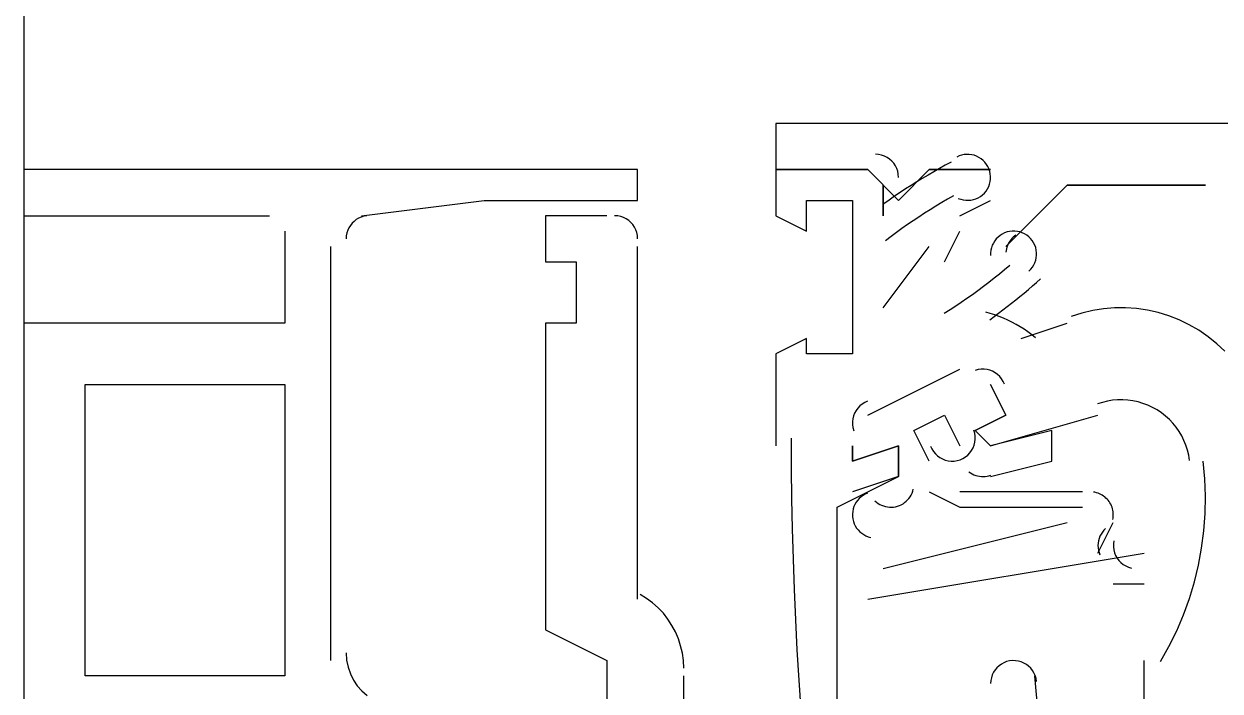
# Model space of a CAD drawing. Header units: millimetres. Extents: x 7649 to 34105, y 3983 to 25377.
# Drawn here: x 8431.57 to 8472.82, y 18304.06 to 18327.07 of the extents above; entities that cross this region are included whole.
import ezdxf

# ---------------------------------------------------------------- set-up
doc = ezdxf.new("R2010")
doc.units = ezdxf.units.MM

msp = doc.modelspace()

# ---------------------------------------------------------------- linework, layer by layer
at = {"layer": 'GEOMETRY', "color": 7}
for p, q in [((8517.81944, 18323.63056), (8457.49444, 18323.63056)), ((8457.49444, 18323.63056), (8457.49444, 18322.04306)), ((8461.04174, 18322.56498), (8460.93403, 18322.57222)), ((8461.14504, 18322.54387), (8461.04174, 18322.56498)), ((8461.24299, 18322.50985), (8461.14504, 18322.54387)), ((8461.33465, 18322.46385), (8461.24299, 18322.50985)), ((8461.41907, 18322.40683), (8461.33465, 18322.46385)), ((8463.81971, 18322.51766), (8463.7364, 18322.47932)), ((8463.81971, 18322.51766), (8463.7364, 18322.47932)), ((8463.9054, 18322.54574), (8463.81971, 18322.51766)), ((8463.9054, 18322.54574), (8463.81971, 18322.51766)), ((8463.99263, 18322.56372), (8463.9054, 18322.54574)), ((8463.99263, 18322.56372), (8463.9054, 18322.54574)), ((8464.08057, 18322.57176), (8463.99263, 18322.56372)), ((8464.08057, 18322.57176), (8463.99263, 18322.56372)), ((8464.1684, 18322.57001), (8464.08057, 18322.57176)), ((8464.1684, 18322.57001), (8464.08057, 18322.57176)), ((8464.25528, 18322.55863), (8464.1684, 18322.57001)), ((8464.25528, 18322.55863), (8464.1684, 18322.57001)), ((8464.34038, 18322.53778), (8464.25528, 18322.55863)), ((8464.34038, 18322.53778), (8464.25528, 18322.55863)), ((8464.42288, 18322.5076), (8464.34038, 18322.53778)), ((8464.42288, 18322.5076), (8464.34038, 18322.53778)), ((8464.50194, 18322.46825), (8464.42288, 18322.5076)), ((8464.50194, 18322.46825), (8464.42288, 18322.5076)), ((8464.57673, 18322.41989), (8464.50194, 18322.46825)), ((8464.57673, 18322.41989), (8464.50194, 18322.46825)), ((8452.73194, 18322.04306), (8431.56528, 18322.04306)), ((8431.56528, 18322.04306), (8431.56528, 18320.45556)), ((8452.73194, 18320.98472), (8452.73194, 18322.04306)), ((8457.49444, 18322.04306), (8460.66944, 18322.04306)), ((8460.66944, 18322.04306), (8457.49444, 18322.04306)), ((8457.49444, 18322.04306), (8457.49444, 18320.45556)), ((8460.66944, 18322.04306), (8461.72778, 18320.98472)), ((8461.49529, 18322.33974), (8461.41907, 18322.40683)), ((8461.56239, 18322.26351), (8461.49529, 18322.33974)), ((8461.61941, 18322.17909), (8461.56239, 18322.26351)), ((8461.6654, 18322.08744), (8461.61941, 18322.17909)), ((8461.69942, 18321.98948), (8461.6654, 18322.08744)), ((8462.78611, 18322.04306), (8461.72778, 18320.98472)), ((8461.72778, 18320.98472), (8462.78611, 18322.04306)), ((8464.90278, 18322.04306), (8462.78611, 18322.04306)), ((8462.78611, 18322.04306), (8464.90278, 18322.04306)), ((8463.14043, 18322.08577), (8462.94215, 18321.97312)), ((8463.14043, 18322.08577), (8462.94215, 18321.97312)), ((8463.33997, 18322.1962), (8463.14043, 18322.08577)), ((8463.33997, 18322.1962), (8463.14043, 18322.08577)), ((8463.54078, 18322.30441), (8463.33997, 18322.1962)), ((8463.54078, 18322.30441), (8463.33997, 18322.1962)), ((8464.64642, 18322.36268), (8464.57673, 18322.41989)), ((8464.64642, 18322.36268), (8464.57673, 18322.41989)), ((8464.71019, 18322.29678), (8464.64642, 18322.36268)), ((8464.71019, 18322.29678), (8464.64642, 18322.36268)), ((8464.766, 18322.224), (8464.71019, 18322.29678)), ((8464.766, 18322.224), (8464.71019, 18322.29678)), ((8464.81232, 18322.14664), (8464.766, 18322.224)), ((8464.81232, 18322.14664), (8464.766, 18322.224)), ((8464.84914, 18322.06554), (8464.81232, 18322.14664)), ((8464.84914, 18322.06554), (8464.81232, 18322.14664)), ((8464.87641, 18321.98155), (8464.84914, 18322.06554)), ((8464.87641, 18321.98155), (8464.84914, 18322.06554)), ((8461.72053, 18321.88618), (8461.69942, 18321.98948)), ((8461.72778, 18321.77847), (8461.72053, 18321.88618)), ((8462.35515, 18321.62202), (8462.16215, 18321.50064)), ((8462.35515, 18321.62202), (8462.16215, 18321.50064)), ((8462.54949, 18321.74124), (8462.35515, 18321.62202)), ((8462.54949, 18321.74124), (8462.35515, 18321.62202)), ((8462.74517, 18321.85828), (8462.54949, 18321.74124)), ((8462.74517, 18321.85828), (8462.54949, 18321.74124)), ((8462.94215, 18321.97312), (8462.74517, 18321.85828)), ((8462.94215, 18321.97312), (8462.74517, 18321.85828)), ((8464.86858, 18321.54772), (8464.88948, 18321.63352)), ((8464.86858, 18321.54772), (8464.88948, 18321.63352)), ((8464.89412, 18321.8955), (8464.87641, 18321.98155)), ((8464.89412, 18321.8955), (8464.87641, 18321.98155)), ((8464.88948, 18321.63352), (8464.90068, 18321.72065)), ((8464.88948, 18321.63352), (8464.90068, 18321.72065)), ((8464.90222, 18321.80826), (8464.89412, 18321.8955)), ((8464.90222, 18321.80826), (8464.89412, 18321.8955)), ((8464.90068, 18321.72065), (8464.90222, 18321.80826)), ((8464.90068, 18321.72065), (8464.90222, 18321.80826)), ((8461.72778, 18320.98472), (8461.19861, 18321.51389)), ((8461.19861, 18321.51389), (8461.19861, 18320.45556)), ((8461.19861, 18320.45556), (8461.19861, 18321.51389)), ((8461.78027, 18321.25142), (8461.59141, 18321.1236)), ((8461.78027, 18321.25142), (8461.59141, 18321.1236)), ((8461.97052, 18321.3771), (8461.78027, 18321.25142)), ((8461.97052, 18321.3771), (8461.78027, 18321.25142)), ((8462.16215, 18321.50064), (8461.97052, 18321.3771)), ((8462.16215, 18321.50064), (8461.97052, 18321.3771)), ((8464.62352, 18321.17393), (8464.68873, 18321.23621)), ((8464.62352, 18321.17393), (8464.68873, 18321.23621)), ((8464.68873, 18321.23621), (8464.74737, 18321.30671)), ((8464.68873, 18321.23621), (8464.74737, 18321.30671)), ((8464.74737, 18321.30671), (8464.79756, 18321.38347)), ((8464.74737, 18321.30671), (8464.79756, 18321.38347)), ((8464.79756, 18321.38347), (8464.83795, 18321.46409)), ((8464.79756, 18321.38347), (8464.83795, 18321.46409)), ((8464.83795, 18321.46409), (8464.86858, 18321.54772)), ((8464.83795, 18321.46409), (8464.86858, 18321.54772)), ((8467.54861, 18321.51389), (8465.43194, 18319.39722)), ((8465.43194, 18319.39722), (8467.54861, 18321.51389)), ((8472.31111, 18321.51389), (8467.54861, 18321.51389)), ((8467.54861, 18321.51389), (8472.31111, 18321.51389)), ((8443.20694, 18320.45556), (8447.44028, 18320.98472)), ((8447.44028, 18320.98472), (8452.73194, 18320.98472)), ((8458.55278, 18319.92639), (8458.55278, 18320.98472)), ((8458.55278, 18320.98472), (8460.14028, 18320.98472)), ((8460.14028, 18320.98472), (8460.14028, 18315.69306)), ((8461.40398, 18320.99366), (8461.21799, 18320.86161)), ((8461.40398, 18320.99366), (8461.21799, 18320.86161)), ((8461.59141, 18321.1236), (8461.40398, 18320.99366)), ((8461.59141, 18321.1236), (8461.40398, 18320.99366)), ((8463.01671, 18320.78662), (8462.81798, 18320.66324)), ((8463.01671, 18320.78662), (8462.81798, 18320.66324)), ((8463.21694, 18320.9076), (8463.01671, 18320.78662)), ((8463.21694, 18320.9076), (8463.01671, 18320.78662)), ((8463.41865, 18321.02616), (8463.21694, 18320.9076)), ((8463.41865, 18321.02616), (8463.21694, 18320.9076)), ((8463.62182, 18321.14229), (8463.41865, 18321.02616)), ((8463.62182, 18321.14229), (8463.41865, 18321.02616)), ((8463.79001, 18321.05165), (8463.87597, 18321.01967)), ((8463.79001, 18321.05165), (8463.87597, 18321.01967)), ((8463.84444, 18320.45556), (8464.90278, 18320.98472)), ((8463.84444, 18320.45556), (8464.90278, 18320.98472)), ((8463.87597, 18321.01967), (8463.96352, 18320.99809)), ((8463.87597, 18321.01967), (8463.96352, 18320.99809)), ((8463.96352, 18320.99809), (8464.05185, 18320.9867)), ((8463.96352, 18320.99809), (8464.05185, 18320.9867)), ((8464.05185, 18320.9867), (8464.14015, 18320.98528)), ((8464.05185, 18320.9867), (8464.14015, 18320.98528)), ((8464.14015, 18320.98528), (8464.22759, 18320.99361)), ((8464.14015, 18320.98528), (8464.22759, 18320.99361)), ((8464.22759, 18320.99361), (8464.31338, 18321.01148)), ((8464.22759, 18320.99361), (8464.31338, 18321.01148)), ((8464.31338, 18321.01148), (8464.39667, 18321.03866)), ((8464.31338, 18321.01148), (8464.39667, 18321.03866)), ((8464.39667, 18321.03866), (8464.47668, 18321.07494)), ((8464.39667, 18321.03866), (8464.47668, 18321.07494)), ((8464.47668, 18321.07494), (8464.55256, 18321.12011)), ((8464.47668, 18321.07494), (8464.55256, 18321.12011)), ((8464.55256, 18321.12011), (8464.62352, 18321.17393)), ((8464.55256, 18321.12011), (8464.62352, 18321.17393)), ((8431.56528, 18320.45556), (8440.03194, 18320.45556)), ((8443.19733, 18320.40684), (8443.10851, 18320.36784)), ((8443.29167, 18320.43498), (8443.19733, 18320.40684)), ((8443.39077, 18320.45144), (8443.29167, 18320.43498)), ((8451.67361, 18320.45556), (8449.55694, 18320.45556)), ((8449.55694, 18320.45556), (8449.55694, 18318.86806)), ((8452.0459, 18320.44831), (8451.93819, 18320.45556)), ((8452.14921, 18320.4272), (8452.0459, 18320.44831)), ((8452.24716, 18320.39318), (8452.14921, 18320.4272)), ((8452.33882, 18320.34719), (8452.24716, 18320.39318)), ((8457.49444, 18320.45556), (8458.55278, 18319.92639)), ((8462.42511, 18320.40933), (8462.23102, 18320.27883)), ((8462.42511, 18320.40933), (8462.23102, 18320.27883)), ((8462.62078, 18320.53747), (8462.42511, 18320.40933)), ((8462.62078, 18320.53747), (8462.42511, 18320.40933)), ((8462.81798, 18320.66324), (8462.62078, 18320.53747)), ((8462.81798, 18320.66324), (8462.62078, 18320.53747)), ((8442.77263, 18320.03826), (8442.73223, 18319.95111)), ((8442.82293, 18320.11941), (8442.77263, 18320.03826)), ((8442.8824, 18320.19376), (8442.82293, 18320.11941)), ((8442.95031, 18320.26048), (8442.8824, 18320.19376)), ((8443.02592, 18320.31878), (8442.95031, 18320.26048)), ((8443.10851, 18320.36784), (8443.02592, 18320.31878)), ((8452.42323, 18320.29017), (8452.33882, 18320.34719)), ((8452.49946, 18320.22307), (8452.42323, 18320.29017)), ((8452.56656, 18320.14684), (8452.49946, 18320.22307)), ((8452.62357, 18320.06243), (8452.56656, 18320.14684)), ((8452.66957, 18319.97077), (8452.62357, 18320.06243)), ((8452.70359, 18319.87282), (8452.66957, 18319.97077)), ((8461.84762, 18320.0108), (8461.65835, 18319.8733)), ((8461.84762, 18320.0108), (8461.65835, 18319.8733)), ((8462.03851, 18320.14598), (8461.84762, 18320.0108)), ((8462.03851, 18320.14598), (8461.84762, 18320.0108)), ((8462.23102, 18320.27883), (8462.03851, 18320.14598)), ((8462.23102, 18320.27883), (8462.03851, 18320.14598)), ((8440.56111, 18319.92639), (8440.56111, 18316.75139)), ((8442.68407, 18319.76207), (8442.67778, 18319.66181)), ((8442.70247, 18319.85878), (8442.68407, 18319.76207)), ((8442.73223, 18319.95111), (8442.70247, 18319.85878)), ((8452.7247, 18319.76951), (8452.70359, 18319.87282)), ((8452.73194, 18319.66181), (8452.7247, 18319.76951)), ((8461.47073, 18319.7335), (8461.28479, 18319.59142)), ((8461.47073, 18319.7335), (8461.28479, 18319.59142)), ((8461.65835, 18319.8733), (8461.47073, 18319.7335)), ((8461.65835, 18319.8733), (8461.47073, 18319.7335)), ((8463.31528, 18318.86806), (8463.84444, 18319.92639)), ((8463.31528, 18318.86806), (8463.84444, 18319.92639)), ((8465.04568, 18319.587), (8464.99956, 18319.5125)), ((8465.04568, 18319.587), (8464.99956, 18319.5125)), ((8465.09972, 18319.65597), (8465.04568, 18319.587)), ((8465.09972, 18319.65597), (8465.04568, 18319.587)), ((8465.16117, 18319.71874), (8465.09972, 18319.65597)), ((8465.16117, 18319.71874), (8465.09972, 18319.65597)), ((8465.22957, 18319.7746), (8465.16117, 18319.71874)), ((8465.22957, 18319.7746), (8465.16117, 18319.71874)), ((8465.30442, 18319.82287), (8465.22957, 18319.7746)), ((8465.30442, 18319.82287), (8465.22957, 18319.7746)), ((8465.38525, 18319.86285), (8465.30442, 18319.82287)), ((8465.38525, 18319.86285), (8465.30442, 18319.82287)), ((8465.47156, 18319.89384), (8465.38525, 18319.86285)), ((8465.47156, 18319.89384), (8465.38525, 18319.86285)), ((8465.56085, 18319.91475), (8465.47156, 18319.89384)), ((8465.56085, 18319.91475), (8465.47156, 18319.89384)), ((8465.56883, 18319.57825), (8465.53843, 18319.52976)), ((8465.56883, 18319.57825), (8465.53843, 18319.52976)), ((8465.65042, 18319.92513), (8465.56085, 18319.91475)), ((8465.65042, 18319.92513), (8465.56085, 18319.91475)), ((8465.60268, 18319.62447), (8465.56883, 18319.57825)), ((8465.60268, 18319.62447), (8465.56883, 18319.57825)), ((8465.63988, 18319.66824), (8465.60268, 18319.62447)), ((8465.63988, 18319.66824), (8465.60268, 18319.62447)), ((8465.68031, 18319.70936), (8465.63988, 18319.66824)), ((8465.68031, 18319.70936), (8465.63988, 18319.66824)), ((8465.73949, 18319.92531), (8465.65042, 18319.92513)), ((8465.73949, 18319.92531), (8465.65042, 18319.92513)), ((8465.72385, 18319.74761), (8465.68031, 18319.70936)), ((8465.72385, 18319.74761), (8465.68031, 18319.70936)), ((8465.77039, 18319.78282), (8465.72385, 18319.74761)), ((8465.77039, 18319.78282), (8465.72385, 18319.74761)), ((8465.82726, 18319.9156), (8465.73949, 18319.92531)), ((8465.82726, 18319.9156), (8465.73949, 18319.92531)), ((8465.91296, 18319.89633), (8465.82726, 18319.9156)), ((8465.91296, 18319.89633), (8465.82726, 18319.9156)), ((8465.99581, 18319.8678), (8465.91296, 18319.89633)), ((8465.99581, 18319.8678), (8465.91296, 18319.89633)), ((8466.07503, 18319.83035), (8465.99581, 18319.8678)), ((8466.07503, 18319.83035), (8465.99581, 18319.8678)), ((8466.14982, 18319.78429), (8466.07503, 18319.83035)), ((8466.14982, 18319.78429), (8466.07503, 18319.83035)), ((8466.21942, 18319.72993), (8466.14982, 18319.78429)), ((8466.21942, 18319.72993), (8466.14982, 18319.78429)), ((8466.28303, 18319.66759), (8466.21942, 18319.72993)), ((8466.28303, 18319.66759), (8466.21942, 18319.72993)), ((8466.33988, 18319.5976), (8466.28303, 18319.66759)), ((8466.33988, 18319.5976), (8466.28303, 18319.66759)), ((8466.38919, 18319.52027), (8466.33988, 18319.5976)), ((8466.38919, 18319.52027), (8466.33988, 18319.5976)), ((8442.14861, 18305.10972), (8442.14861, 18319.39722)), ((8452.73194, 18307.22639), (8452.73194, 18319.39722)), ((8461.19861, 18317.28056), (8462.78611, 18319.39722)), ((8461.19861, 18317.28056), (8462.78611, 18319.39722)), ((8464.91344, 18319.26282), (8464.90377, 18319.17317)), ((8464.91344, 18319.26282), (8464.90377, 18319.17317)), ((8464.90377, 18319.17317), (8464.90443, 18319.08146)), ((8464.90377, 18319.17317), (8464.90443, 18319.08146)), ((8464.93295, 18319.34972), (8464.91344, 18319.26282)), ((8464.93295, 18319.34972), (8464.91344, 18319.26282)), ((8464.96182, 18319.43317), (8464.93295, 18319.34972)), ((8464.96182, 18319.43317), (8464.93295, 18319.34972)), ((8464.99956, 18319.5125), (8464.96182, 18319.43317)), ((8464.99956, 18319.5125), (8464.96182, 18319.43317)), ((8465.44228, 18319.26031), (8465.43502, 18319.20241)), ((8465.44228, 18319.26031), (8465.43502, 18319.20241)), ((8465.45368, 18319.31714), (8465.44228, 18319.26031)), ((8465.45368, 18319.31714), (8465.44228, 18319.26031)), ((8465.46911, 18319.3727), (8465.45368, 18319.31714)), ((8465.46911, 18319.3727), (8465.45368, 18319.31714)), ((8465.48845, 18319.42679), (8465.46911, 18319.3727)), ((8465.48845, 18319.42679), (8465.46911, 18319.3727)), ((8465.5116, 18319.4792), (8465.48845, 18319.42679)), ((8465.5116, 18319.4792), (8465.48845, 18319.42679)), ((8465.53843, 18319.52976), (8465.5116, 18319.4792)), ((8465.53843, 18319.52976), (8465.5116, 18319.4792)), ((8466.42931, 18319.43781), (8466.38919, 18319.52027)), ((8466.42931, 18319.43781), (8466.38919, 18319.52027)), ((8466.45923, 18319.35275), (8466.42931, 18319.43781)), ((8466.45923, 18319.35275), (8466.42931, 18319.43781)), ((8466.47909, 18319.26592), (8466.45923, 18319.35275)), ((8466.47909, 18319.26592), (8466.45923, 18319.35275)), ((8466.48902, 18319.17818), (8466.47909, 18319.26592)), ((8466.48902, 18319.17818), (8466.47909, 18319.26592)), ((8466.48916, 18319.09033), (8466.48902, 18319.17818)), ((8466.48916, 18319.09033), (8466.48902, 18319.17818)), ((8449.55694, 18318.86806), (8450.61528, 18318.86806)), ((8450.61528, 18318.86806), (8450.61528, 18316.75139)), ((8465.38593, 18318.60272), (8465.56455, 18318.75392)), ((8465.38593, 18318.60272), (8465.56455, 18318.75392)), ((8466.34787, 18318.67886), (8466.39461, 18318.75468)), ((8466.34787, 18318.67886), (8466.39461, 18318.75468)), ((8466.39461, 18318.75468), (8466.43224, 18318.83457)), ((8466.39461, 18318.75468), (8466.43224, 18318.83457)), ((8466.43224, 18318.83457), (8466.46064, 18318.91769)), ((8466.43224, 18318.83457), (8466.46064, 18318.91769)), ((8466.46064, 18318.91769), (8466.47966, 18319.00323)), ((8466.46064, 18318.91769), (8466.47966, 18319.00323)), ((8466.47966, 18319.00323), (8466.48916, 18319.09033)), ((8466.47966, 18319.00323), (8466.48916, 18319.09033)), ((8465.02336, 18318.30696), (8465.20553, 18318.45373)), ((8465.02336, 18318.30696), (8465.20553, 18318.45373)), ((8465.20553, 18318.45373), (8465.38593, 18318.60272)), ((8465.20553, 18318.45373), (8465.38593, 18318.60272)), ((8466.22766, 18318.54278), (8466.29218, 18318.60795)), ((8466.22766, 18318.54278), (8466.29218, 18318.60795)), ((8466.29218, 18318.60795), (8466.34787, 18318.67886)), ((8466.29218, 18318.60795), (8466.34787, 18318.67886)), ((8464.46649, 18317.88009), (8464.65382, 18318.02012)), ((8464.46649, 18317.88009), (8464.65382, 18318.02012)), ((8464.65382, 18318.02012), (8464.83945, 18318.16241)), ((8464.65382, 18318.02012), (8464.83945, 18318.16241)), ((8464.83945, 18318.16241), (8465.02336, 18318.30696)), ((8464.83945, 18318.16241), (8465.02336, 18318.30696)), ((8466.06184, 18317.78833), (8466.20527, 18317.90934)), ((8466.06184, 18317.78833), (8466.20527, 18317.90934)), ((8466.20527, 18317.90934), (8466.34759, 18318.03167)), ((8466.20527, 18317.90934), (8466.34759, 18318.03167)), ((8466.34759, 18318.03167), (8466.48879, 18318.15532)), ((8466.34759, 18318.03167), (8466.48879, 18318.15532)), ((8466.48879, 18318.15532), (8466.62886, 18318.28028)), ((8466.48879, 18318.15532), (8466.62886, 18318.28028)), ((8463.89447, 18317.47373), (8464.08679, 18317.60688)), ((8463.89447, 18317.47373), (8464.08679, 18317.60688)), ((8464.08679, 18317.60688), (8464.27747, 18317.74233)), ((8464.08679, 18317.60688), (8464.27747, 18317.74233)), ((8464.27747, 18317.74233), (8464.46649, 18317.88009)), ((8464.27747, 18317.74233), (8464.46649, 18317.88009)), ((8465.62496, 18317.43332), (8465.77167, 18317.55031)), ((8465.62496, 18317.43332), (8465.77167, 18317.55031)), ((8465.77167, 18317.55031), (8465.9173, 18317.66865)), ((8465.77167, 18317.55031), (8465.9173, 18317.66865)), ((8465.9173, 18317.66865), (8466.06184, 18317.78833)), ((8465.9173, 18317.66865), (8466.06184, 18317.78833)), ((8463.30787, 18317.08829), (8463.50499, 18317.21442)), ((8463.30787, 18317.08829), (8463.50499, 18317.21442)), ((8463.50499, 18317.21442), (8463.70053, 18317.3429)), ((8463.50499, 18317.21442), (8463.70053, 18317.3429)), ((8463.70053, 18317.3429), (8463.89447, 18317.47373)), ((8463.70053, 18317.3429), (8463.89447, 18317.47373)), ((8464.894, 18317.0843), (8464.73831, 18317.12882)), ((8464.894, 18317.0843), (8464.73831, 18317.12882)), ((8465.04774, 18317.0343), (8464.894, 18317.0843)), ((8465.04774, 18317.0343), (8464.894, 18317.0843)), ((8465.02746, 18316.97896), (8465.17841, 18317.09049)), ((8465.02746, 18316.97896), (8465.17841, 18317.09049)), ((8465.17841, 18317.09049), (8465.32832, 18317.2034)), ((8465.17841, 18317.09049), (8465.32832, 18317.2034)), ((8465.32832, 18317.2034), (8465.47717, 18317.31768)), ((8465.32832, 18317.2034), (8465.47717, 18317.31768)), ((8465.47717, 18317.31768), (8465.62496, 18317.43332)), ((8465.47717, 18317.31768), (8465.62496, 18317.43332)), ((8468.05027, 18317.0958), (8467.68128, 18316.97736)), ((8468.05027, 18317.0958), (8467.68128, 18316.97736)), ((8468.42446, 18317.1849), (8468.05027, 18317.0958)), ((8468.42446, 18317.1849), (8468.05027, 18317.0958)), ((8468.80218, 18317.24485), (8468.42446, 18317.1849)), ((8468.80218, 18317.24485), (8468.42446, 18317.1849)), ((8469.18179, 18317.27582), (8468.80218, 18317.24485)), ((8469.18179, 18317.27582), (8468.80218, 18317.24485)), ((8469.56163, 18317.27799), (8469.18179, 18317.27582)), ((8469.56163, 18317.27799), (8469.18179, 18317.27582)), ((8469.94006, 18317.25154), (8469.56163, 18317.27799)), ((8469.94006, 18317.25154), (8469.56163, 18317.27799)), ((8470.31542, 18317.19664), (8469.94006, 18317.25154)), ((8470.31542, 18317.19664), (8469.94006, 18317.25154)), ((8470.68605, 18317.11349), (8470.31542, 18317.19664)), ((8470.68605, 18317.11349), (8470.31542, 18317.19664)), ((8471.05031, 18317.00224), (8470.68605, 18317.11349)), ((8471.05031, 18317.00224), (8470.68605, 18317.11349)), ((8440.56111, 18316.75139), (8431.56528, 18316.75139)), ((8431.56528, 18316.75139), (8431.56528, 18299.81806)), ((8450.61528, 18316.75139), (8449.55694, 18316.75139)), ((8449.55694, 18316.75139), (8449.55694, 18306.16806)), ((8464.87547, 18316.86881), (8465.02746, 18316.97896)), ((8464.87547, 18316.86881), (8465.02746, 18316.97896)), ((8465.19939, 18316.97887), (8465.04774, 18317.0343)), ((8465.19939, 18316.97887), (8465.04774, 18317.0343)), ((8465.34881, 18316.9181), (8465.19939, 18316.97887)), ((8465.34881, 18316.9181), (8465.19939, 18316.97887)), ((8465.49586, 18316.85206), (8465.34881, 18316.9181)), ((8465.49586, 18316.85206), (8465.34881, 18316.9181)), ((8465.64041, 18316.78081), (8465.49586, 18316.85206)), ((8465.64041, 18316.78081), (8465.49586, 18316.85206)), ((8465.78231, 18316.70443), (8465.64041, 18316.78081)), ((8465.78231, 18316.70443), (8465.64041, 18316.78081)), ((8465.92143, 18316.62299), (8465.78231, 18316.70443)), ((8465.92143, 18316.62299), (8465.78231, 18316.70443)), ((8465.96111, 18316.22222), (8467.54861, 18316.75139)), ((8465.96111, 18316.22222), (8467.54861, 18316.75139)), ((8471.40655, 18316.86309), (8471.05031, 18317.00224)), ((8471.40655, 18316.86309), (8471.05031, 18317.00224)), ((8471.75311, 18316.69621), (8471.40655, 18316.86309)), ((8471.75311, 18316.69621), (8471.40655, 18316.86309)), ((8472.08834, 18316.50178), (8471.75311, 18316.69621)), ((8472.08834, 18316.50178), (8471.75311, 18316.69621)), ((8466.05762, 18316.53656), (8465.92143, 18316.62299)), ((8466.05762, 18316.53656), (8465.92143, 18316.62299)), ((8466.19076, 18316.44522), (8466.05762, 18316.53656)), ((8466.19076, 18316.44522), (8466.05762, 18316.53656)), ((8466.32069, 18316.34902), (8466.19076, 18316.44522)), ((8466.32069, 18316.34902), (8466.19076, 18316.44522)), ((8466.44729, 18316.24806), (8466.32069, 18316.34902)), ((8466.44729, 18316.24806), (8466.32069, 18316.34902)), ((8472.40762, 18316.28214), (8472.08834, 18316.50178)), ((8472.40762, 18316.28214), (8472.08834, 18316.50178)), ((8472.70686, 18316.04047), (8472.40762, 18316.28214)), ((8472.70686, 18316.04047), (8472.40762, 18316.28214)), ((8458.55278, 18316.22222), (8457.49444, 18315.69306)), ((8458.55278, 18315.69306), (8458.55278, 18316.22222)), ((8472.98519, 18315.77817), (8472.70686, 18316.04047)), ((8472.98519, 18315.77817), (8472.70686, 18316.04047)), ((8457.49444, 18315.69306), (8457.49444, 18312.51806)), ((8460.14028, 18315.69306), (8458.55278, 18315.69306)), ((8460.66944, 18313.57639), (8463.84444, 18315.16389)), ((8460.66944, 18313.57639), (8463.84444, 18315.16389)), ((8464.4704, 18315.14605), (8464.36671, 18315.11602)), ((8464.4704, 18315.14605), (8464.36671, 18315.11602)), ((8464.57469, 18315.16154), (8464.4704, 18315.14605)), ((8464.57469, 18315.16154), (8464.4704, 18315.14605)), ((8464.67837, 18315.16308), (8464.57469, 18315.16154)), ((8464.67837, 18315.16308), (8464.57469, 18315.16154)), ((8464.78023, 18315.15121), (8464.67837, 18315.16308)), ((8464.78023, 18315.15121), (8464.67837, 18315.16308)), ((8464.87906, 18315.1265), (8464.78023, 18315.15121)), ((8464.87906, 18315.1265), (8464.78023, 18315.15121)), ((8464.97364, 18315.08952), (8464.87906, 18315.1265)), ((8464.97364, 18315.08952), (8464.87906, 18315.1265)), ((8465.06276, 18315.04084), (8464.97364, 18315.08952)), ((8465.06276, 18315.04084), (8464.97364, 18315.08952)), ((8465.14521, 18314.98102), (8465.06276, 18315.04084)), ((8465.14521, 18314.98102), (8465.06276, 18315.04084)), ((8465.43194, 18313.57639), (8464.90278, 18314.63472)), ((8464.90278, 18314.63472), (8465.43194, 18313.57639)), ((8465.21978, 18314.91062), (8465.14521, 18314.98102)), ((8465.21978, 18314.91062), (8465.14521, 18314.98102)), ((8465.28526, 18314.83021), (8465.21978, 18314.91062)), ((8465.28526, 18314.83021), (8465.21978, 18314.91062)), ((8465.34042, 18314.74036), (8465.28526, 18314.83021)), ((8465.34042, 18314.74036), (8465.28526, 18314.83021)), ((8465.38407, 18314.64163), (8465.34042, 18314.74036)), ((8465.38407, 18314.64163), (8465.34042, 18314.74036)), ((8460.32315, 18313.81883), (8460.26332, 18313.73637)), ((8460.32315, 18313.81883), (8460.26332, 18313.73637)), ((8460.39355, 18313.89339), (8460.32315, 18313.81883)), ((8460.39355, 18313.89339), (8460.32315, 18313.81883)), ((8460.47395, 18313.95887), (8460.39355, 18313.89339)), ((8460.47395, 18313.95887), (8460.39355, 18313.89339)), ((8460.56381, 18314.01403), (8460.47395, 18313.95887)), ((8460.56381, 18314.01403), (8460.47395, 18313.95887)), ((8460.66254, 18314.05768), (8460.56381, 18314.01403)), ((8460.66254, 18314.05768), (8460.56381, 18314.01403)), ((8468.75821, 18314.01725), (8468.58623, 18313.96194)), ((8468.93261, 18314.05912), (8468.75821, 18314.01725)), ((8469.10867, 18314.0876), (8468.93261, 18314.05912)), ((8469.28567, 18314.10279), (8469.10867, 18314.0876)), ((8469.46284, 18314.10475), (8469.28567, 18314.10279)), ((8469.63944, 18314.09356), (8469.46284, 18314.10475)), ((8469.81472, 18314.06929), (8469.63944, 18314.09356)), ((8469.98793, 18314.03202), (8469.81472, 18314.06929)), ((8470.15834, 18313.98183), (8469.98793, 18314.03202)), ((8470.32518, 18313.91879), (8470.15834, 18313.98183)), ((8470.48772, 18313.84298), (8470.32518, 18313.91879)), ((8470.6452, 18313.75446), (8470.48772, 18313.84298)), ((8460.15296, 18313.45384), (8460.14109, 18313.35198)), ((8460.15296, 18313.45384), (8460.14109, 18313.35198)), ((8460.17767, 18313.55267), (8460.15296, 18313.45384)), ((8460.17767, 18313.55267), (8460.15296, 18313.45384)), ((8460.21464, 18313.64725), (8460.17767, 18313.55267)), ((8460.21464, 18313.64725), (8460.17767, 18313.55267)), ((8460.26332, 18313.73637), (8460.21464, 18313.64725)), ((8460.26332, 18313.73637), (8460.21464, 18313.64725)), ((8462.25694, 18313.04722), (8463.31528, 18313.57639)), ((8463.31528, 18313.57639), (8463.84444, 18312.51806)), ((8464.37361, 18313.04722), (8465.43194, 18313.57639)), ((8465.43194, 18313.57639), (8464.37361, 18313.04722)), ((8464.90278, 18312.51806), (8468.60694, 18313.57639)), ((8470.79554, 18313.65428), (8470.6452, 18313.75446)), ((8470.93685, 18313.54384), (8470.79554, 18313.65428)), ((8471.06872, 18313.42376), (8470.93685, 18313.54384)), ((8471.19077, 18313.29467), (8471.06872, 18313.42376)), ((8460.14109, 18313.35198), (8460.14262, 18313.2483)), ((8460.14109, 18313.35198), (8460.14262, 18313.2483)), ((8460.14262, 18313.2483), (8460.15812, 18313.14401)), ((8460.14262, 18313.2483), (8460.15812, 18313.14401)), ((8460.15812, 18313.14401), (8460.18815, 18313.04032)), ((8460.15812, 18313.14401), (8460.18815, 18313.04032)), ((8462.78611, 18311.98889), (8462.25694, 18313.04722)), ((8464.35577, 18312.95044), (8464.32574, 18313.05413)), ((8464.37127, 18312.84614), (8464.35577, 18312.95044)), ((8464.90278, 18312.51806), (8464.37361, 18313.04722)), ((8464.37361, 18313.04722), (8464.90278, 18312.51806)), ((8467.01944, 18313.04722), (8464.90278, 18312.51806)), ((8467.01944, 18311.98889), (8467.01944, 18313.04722)), ((8471.30257, 18313.15722), (8471.19077, 18313.29467)), ((8471.40372, 18313.01203), (8471.30257, 18313.15722)), ((8471.49382, 18312.85973), (8471.40372, 18313.01203)), ((8458.02361, 18312.78264), (8458.02774, 18311.73822)), ((8464.29925, 18312.44719), (8464.33622, 18312.54177)), ((8464.33622, 18312.54177), (8464.36093, 18312.6406)), ((8464.36093, 18312.6406), (8464.3728, 18312.74246)), ((8464.3728, 18312.74246), (8464.37127, 18312.84614)), ((8471.57246, 18312.70096), (8471.49382, 18312.85973)), ((8471.63923, 18312.53634), (8471.57246, 18312.70096)), ((8471.69373, 18312.36652), (8471.63923, 18312.53634)), ((8460.14028, 18312.51806), (8460.14028, 18311.98889)), ((8460.14028, 18311.98889), (8461.72778, 18312.51806)), ((8461.72778, 18312.51806), (8460.14028, 18311.98889)), ((8460.14028, 18311.98889), (8460.14028, 18312.51806)), ((8461.72778, 18312.51806), (8461.72778, 18311.45972)), ((8461.72778, 18311.45972), (8461.72778, 18312.51806)), ((8462.83398, 18312.51115), (8462.87763, 18312.41242)), ((8462.87763, 18312.41242), (8462.9328, 18312.32256)), ((8462.9328, 18312.32256), (8462.99827, 18312.24216)), ((8462.99827, 18312.24216), (8463.07284, 18312.17176)), ((8463.07284, 18312.17176), (8463.15529, 18312.11194)), ((8463.95008, 18312.08041), (8464.03994, 18312.13558)), ((8464.03994, 18312.13558), (8464.12034, 18312.20105)), ((8464.12034, 18312.20105), (8464.19074, 18312.27562)), ((8464.19074, 18312.27562), (8464.25056, 18312.35807)), ((8464.25056, 18312.35807), (8464.29925, 18312.44719)), ((8471.73555, 18312.19211), (8471.69373, 18312.36652)), ((8471.76429, 18312.01375), (8471.73555, 18312.19211)), ((8458.02774, 18311.73822), (8458.04013, 18310.69395)), ((8463.15529, 18312.11194), (8463.24442, 18312.06325)), ((8463.24442, 18312.06325), (8463.339, 18312.02628)), ((8463.339, 18312.02628), (8463.43782, 18312.00157)), ((8463.43782, 18312.00157), (8463.53968, 18311.9897)), ((8463.53968, 18311.9897), (8463.64337, 18311.99123)), ((8463.64337, 18311.99123), (8463.74766, 18312.00673)), ((8463.74766, 18312.00673), (8463.85135, 18312.03676)), ((8463.85135, 18312.03676), (8463.95008, 18312.08041)), ((8464.90278, 18311.45972), (8467.01944, 18311.98889)), ((8472.28738, 18311.38328), (8472.23067, 18311.98458)), ((8459.61111, 18310.40139), (8461.72778, 18311.45972)), ((8461.72778, 18311.45972), (8460.14028, 18310.93056)), ((8464.15872, 18311.6209), (8464.21379, 18311.5827)), ((8464.21379, 18311.5827), (8464.27135, 18311.54956)), ((8464.27135, 18311.54956), (8464.33107, 18311.52153)), ((8464.33107, 18311.52153), (8464.3926, 18311.49866)), ((8464.3926, 18311.49866), (8464.45562, 18311.481)), ((8464.45562, 18311.481), (8464.51977, 18311.46861)), ((8464.51977, 18311.46861), (8464.58473, 18311.46152)), ((8464.58473, 18311.46152), (8464.65014, 18311.4598)), ((8464.65014, 18311.4598), (8464.71569, 18311.4635)), ((8464.71569, 18311.4635), (8464.78102, 18311.47266)), ((8464.78102, 18311.47266), (8464.84579, 18311.48735)), ((8464.84579, 18311.48735), (8464.90968, 18311.5076)), ((8472.31051, 18310.7821), (8472.28738, 18311.38328)), ((8462.19347, 18310.88406), (8462.21811, 18310.94989)), ((8462.21811, 18310.94989), (8462.237, 18311.01833)), ((8462.78611, 18310.93056), (8463.84444, 18310.40139)), ((8464.90278, 18310.93056), (8463.84444, 18310.93056)), ((8465.96111, 18310.93056), (8464.90278, 18310.93056)), ((8468.07778, 18310.93056), (8465.96111, 18310.93056)), ((8468.50302, 18310.91413), (8468.44881, 18310.92339)), ((8468.55614, 18310.90123), (8468.50302, 18310.91413)), ((8468.60801, 18310.88479), (8468.55614, 18310.90123)), ((8468.65846, 18310.8649), (8468.60801, 18310.88479)), ((8458.04013, 18310.69395), (8458.06078, 18309.64987)), ((8460.22631, 18310.49623), (8460.19216, 18310.41919)), ((8460.2683, 18310.56907), (8460.22631, 18310.49623)), ((8460.31775, 18310.63706), (8460.2683, 18310.56907)), ((8460.37424, 18310.6996), (8460.31775, 18310.63706)), ((8460.43736, 18310.75605), (8460.37424, 18310.6996)), ((8460.50673, 18310.8058), (8460.43736, 18310.75605)), ((8460.58192, 18310.84822), (8460.50673, 18310.8058)), ((8460.66254, 18310.88268), (8460.58192, 18310.84822)), ((8460.91411, 18310.62195), (8460.96752, 18310.57517)), ((8460.96752, 18310.57517), (8461.02431, 18310.53374)), ((8461.02431, 18310.53374), (8461.08407, 18310.49776)), ((8461.08407, 18310.49776), (8461.14642, 18310.46733)), ((8461.75806, 18310.45818), (8461.82211, 18310.48715)), ((8461.82211, 18310.48715), (8461.88288, 18310.52139)), ((8461.88288, 18310.52139), (8461.94011, 18310.56062)), ((8461.94011, 18310.56062), (8461.99351, 18310.60453)), ((8461.99351, 18310.60453), (8462.04281, 18310.65284)), ((8462.04281, 18310.65284), (8462.08773, 18310.70524)), ((8462.08773, 18310.70524), (8462.128, 18310.76144)), ((8462.128, 18310.76144), (8462.16334, 18310.82114)), ((8462.16334, 18310.82114), (8462.19347, 18310.88406)), ((8468.70733, 18310.84167), (8468.65846, 18310.8649)), ((8468.75445, 18310.8152), (8468.70733, 18310.84167)), ((8468.79967, 18310.78558), (8468.75445, 18310.8152)), ((8468.84281, 18310.75292), (8468.79967, 18310.78558)), ((8468.88371, 18310.71731), (8468.84281, 18310.75292)), ((8468.92221, 18310.67886), (8468.88371, 18310.71731)), ((8468.95814, 18310.63766), (8468.92221, 18310.67886)), ((8468.99134, 18310.59382), (8468.95814, 18310.63766)), ((8469.02143, 18310.54779), (8468.99134, 18310.59382)), ((8469.04811, 18310.50007), (8469.02143, 18310.54779)), ((8469.07134, 18310.45087), (8469.04811, 18310.50007)), ((8472.30034, 18310.18239), (8472.31051, 18310.7821)), ((8459.61111, 18299.81806), (8459.61111, 18310.40139)), ((8460.14906, 18310.25495), (8460.1409, 18310.16901)), ((8460.1409, 18310.16901), (8460.14222, 18310.08134)), ((8460.14222, 18310.08134), (8460.15314, 18309.99434)), ((8460.16628, 18310.33855), (8460.14906, 18310.25495)), ((8460.19216, 18310.41919), (8460.16628, 18310.33855)), ((8461.14642, 18310.46733), (8461.21096, 18310.44253)), ((8461.21096, 18310.44253), (8461.27729, 18310.42346)), ((8461.27729, 18310.42346), (8461.34503, 18310.41023)), ((8461.34503, 18310.41023), (8461.41378, 18310.40292)), ((8461.41378, 18310.40292), (8461.48315, 18310.40162)), ((8461.48315, 18310.40162), (8461.55274, 18310.40644)), ((8461.55274, 18310.40644), (8461.62216, 18310.41746)), ((8461.62216, 18310.41746), (8461.69102, 18310.43479)), ((8461.69102, 18310.43479), (8461.75806, 18310.45818)), ((8463.84444, 18310.40139), (8465.96111, 18310.40139)), ((8465.96111, 18310.40139), (8468.07778, 18310.40139)), ((8469.09108, 18310.40036), (8469.07134, 18310.45087)), ((8469.1073, 18310.34874), (8469.09108, 18310.40036)), ((8469.11994, 18310.29619), (8469.1073, 18310.34874)), ((8469.12899, 18310.2429), (8469.11994, 18310.29619)), ((8469.12836, 18310.02613), (8469.13412, 18310.08049)), ((8469.13439, 18310.18906), (8469.12899, 18310.2429)), ((8469.13412, 18310.08049), (8469.13611, 18310.13486)), ((8469.13611, 18310.13486), (8469.13439, 18310.18906)), ((8472.25718, 18309.58549), (8472.30034, 18310.18239)), ((8458.06078, 18309.64987), (8458.08969, 18308.60604)), ((8460.15314, 18309.99434), (8460.1732, 18309.91037)), ((8460.1732, 18309.91037), (8460.20191, 18309.82999)), ((8460.20191, 18309.82999), (8460.23878, 18309.75375)), ((8460.23878, 18309.75375), (8460.28333, 18309.68221)), ((8460.28333, 18309.68221), (8460.33507, 18309.61595)), ((8461.19861, 18308.28472), (8467.54861, 18309.87222)), ((8468.60694, 18308.81389), (8469.13611, 18309.87222)), ((8468.87177, 18309.67032), (8468.81133, 18309.6102)), ((8469.11881, 18309.97196), (8469.12836, 18310.02613)), ((8460.33507, 18309.61595), (8460.39352, 18309.55551)), ((8460.39352, 18309.55551), (8460.45817, 18309.50146)), ((8460.45817, 18309.50146), (8460.52855, 18309.45436)), ((8460.52855, 18309.45436), (8460.60418, 18309.41477)), ((8460.60418, 18309.41477), (8460.68455, 18309.38325)), ((8460.68455, 18309.38325), (8460.76919, 18309.36036)), ((8468.62483, 18309.24603), (8468.61168, 18309.16517)), ((8468.64622, 18309.3251), (8468.62483, 18309.24603)), ((8468.67571, 18309.40173), (8468.64622, 18309.3251)), ((8468.71316, 18309.47523), (8468.67571, 18309.40173)), ((8468.75841, 18309.54495), (8468.71316, 18309.47523)), ((8468.81133, 18309.6102), (8468.75841, 18309.54495)), ((8469.15341, 18309.24331), (8469.13814, 18309.13645)), ((8472.18129, 18308.99275), (8472.25718, 18309.58549)), ((8468.61168, 18309.16517), (8468.60693, 18309.08321)), ((8468.60693, 18309.08321), (8468.6107, 18309.0008)), ((8468.6107, 18309.0008), (8468.62315, 18308.91863)), ((8468.62315, 18308.91863), (8468.64443, 18308.83735)), ((8468.64443, 18308.83735), (8468.67467, 18308.75765)), ((8469.13814, 18309.13645), (8469.13733, 18309.03102)), ((8469.13733, 18309.03102), (8469.15027, 18308.92813)), ((8469.15027, 18308.92813), (8469.17622, 18308.82892)), ((8469.17622, 18308.82892), (8469.21447, 18308.73451)), ((8472.07298, 18308.40551), (8472.18129, 18308.99275)), ((8458.08969, 18308.60604), (8458.12685, 18307.56251)), ((8460.66944, 18307.22639), (8470.19444, 18308.81389)), ((8469.21447, 18308.73451), (8469.26427, 18308.646)), ((8469.26427, 18308.646), (8469.3249, 18308.56454)), ((8469.3249, 18308.56454), (8469.39564, 18308.49123)), ((8469.39564, 18308.49123), (8469.47575, 18308.42721)), ((8469.47575, 18308.42721), (8469.5645, 18308.37358)), ((8469.5645, 18308.37358), (8469.66117, 18308.33148)), ((8469.66117, 18308.33148), (8469.76502, 18308.30203)), ((8471.93253, 18307.82512), (8472.07298, 18308.40551)), ((8469.13611, 18307.75556), (8470.19444, 18307.75556)), ((8471.76021, 18307.25292), (8471.93253, 18307.82512)), ((8453.04027, 18307.25549), (8452.81581, 18307.39298)), ((8453.2493, 18307.09999), (8453.04027, 18307.25549)), ((8458.12685, 18307.56251), (8458.17226, 18306.51931)), ((8471.55633, 18306.69026), (8471.76021, 18307.25292)), ((8453.44211, 18306.92781), (8453.2493, 18307.09999)), ((8453.61794, 18306.74027), (8453.44211, 18306.92781)), ((8453.77599, 18306.53868), (8453.61794, 18306.74027)), ((8453.9155, 18306.32437), (8453.77599, 18306.53868)), ((8458.17226, 18306.51931), (8458.22592, 18305.47651)), ((8471.32116, 18306.13849), (8471.55633, 18306.69026)), ((8449.55694, 18306.16806), (8451.67361, 18305.10972)), ((8454.03568, 18306.09865), (8453.9155, 18306.32437)), ((8454.13576, 18305.86284), (8454.03568, 18306.09865)), ((8471.055, 18305.59895), (8471.32116, 18306.13849)), ((8454.21495, 18305.61827), (8454.13576, 18305.86284)), ((8454.27249, 18305.36625), (8454.21495, 18305.61827)), ((8470.75812, 18305.07298), (8471.055, 18305.59895)), ((8442.67778, 18305.37431), (8442.69469, 18305.12299)), ((8442.69469, 18305.12299), (8442.74394, 18304.88195)), ((8451.67361, 18305.10972), (8451.67361, 18300.34722)), ((8454.30757, 18305.1081), (8454.27249, 18305.36625)), ((8458.22592, 18305.47651), (8458.28783, 18304.43415)), ((8470.19444, 18299.28889), (8470.19444, 18305.10972)), ((8442.74394, 18304.88195), (8442.82332, 18304.65339)), ((8454.31944, 18304.84514), (8454.30757, 18305.1081)), ((8465.00478, 18304.70546), (8464.96142, 18304.61585)), ((8465.05865, 18304.78842), (8465.00478, 18304.70546)), ((8465.12218, 18304.86385), (8465.05865, 18304.78842)), ((8465.19453, 18304.93086), (8465.12218, 18304.86385)), ((8465.27486, 18304.98858), (8465.19453, 18304.93086)), ((8465.36232, 18305.03612), (8465.27486, 18304.98858)), ((8465.45608, 18305.0726), (8465.36232, 18305.03612)), ((8465.55528, 18305.09713), (8465.45608, 18305.0726)), ((8465.6591, 18305.10884), (8465.55528, 18305.09713)), ((8465.76356, 18305.10697), (8465.6591, 18305.10884)), ((8465.86463, 18305.09189), (8465.76356, 18305.10697)), ((8465.96141, 18305.0644), (8465.86463, 18305.09189)), ((8466.05296, 18305.02531), (8465.96141, 18305.0644)), ((8466.13837, 18304.97542), (8466.05296, 18305.02531)), ((8466.21671, 18304.91551), (8466.13837, 18304.97542)), ((8466.28706, 18304.8464), (8466.21671, 18304.91551)), ((8466.34851, 18304.76889), (8466.28706, 18304.8464)), ((8466.40012, 18304.68376), (8466.34851, 18304.76889)), ((8442.82332, 18304.65339), (8442.93064, 18304.43952)), ((8442.93064, 18304.43952), (8443.06368, 18304.24255)), ((8454.31944, 18299.28889), (8454.31944, 18304.58056)), ((8458.28783, 18304.43415), (8458.35798, 18303.39228)), ((8464.90957, 18304.42022), (8464.90278, 18304.31597)), ((8464.9294, 18304.52048), (8464.90957, 18304.42022)), ((8464.96142, 18304.61585), (8464.9294, 18304.52048)), ((8466.44098, 18304.59183), (8466.40012, 18304.68376)), ((8466.52609, 18303.54823), (8466.43236, 18304.58208)), ((8466.47016, 18304.49389), (8466.44098, 18304.59183)), ((8466.48675, 18304.39074), (8466.47016, 18304.49389)), ((8443.06368, 18304.24255), (8443.22024, 18304.06468)), ((8443.22024, 18304.06468), (8443.39811, 18303.90813))]:
    msp.add_line(p, q, dxfattribs=at)
at = {"layer": 'RECTANGLES', "color": 7}
for p, q in [((8431.56528, 18330.50972), (8431.56528, 18280.76806)), ((8433.68194, 18314.63472), (8440.56111, 18314.63472)), ((8433.68194, 18304.58056), (8433.68194, 18314.63472)), ((8440.56111, 18314.63472), (8440.56111, 18304.58056)), ((8440.56111, 18304.58056), (8433.68194, 18304.58056))]:
    msp.add_line(p, q, dxfattribs=at)

doc.saveas('drawing.dxf')
